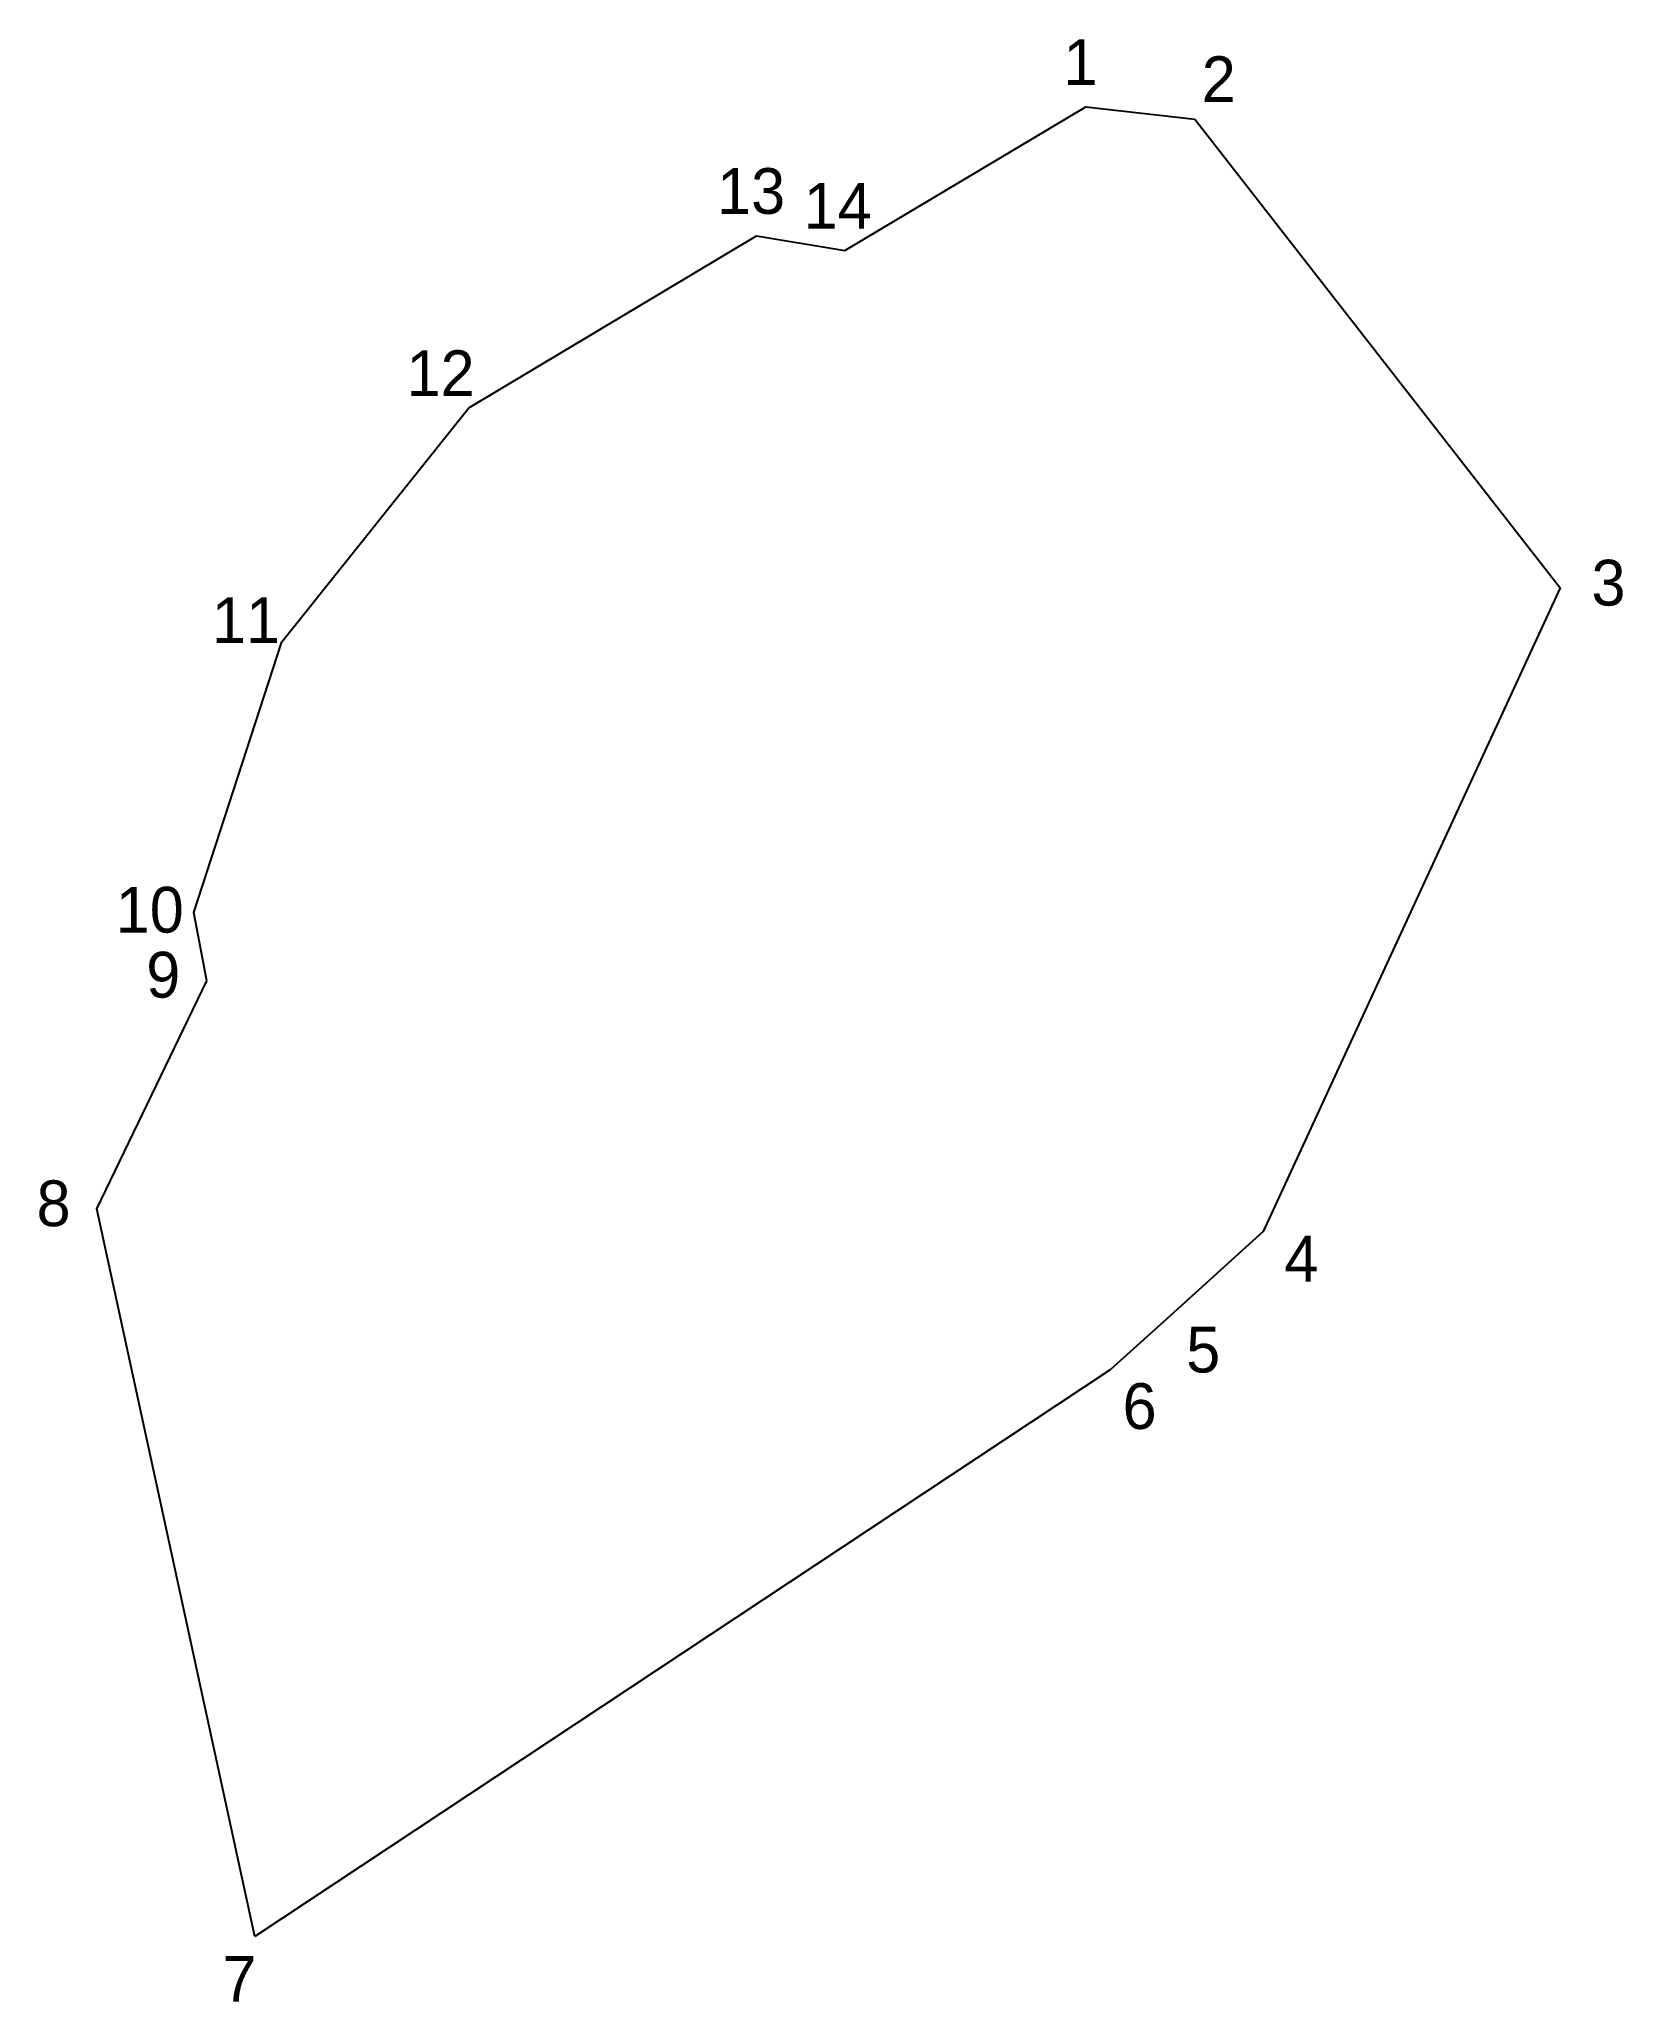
# Model space of a CAD drawing. Extents: x 552186 to 552322, y 1820920 to 1821089.
import ezdxf

# ---------------------------------------------------------------- set-up
doc = ezdxf.new("R2010")
doc.units = 0
doc.layers.add('CanhThua', color=7, linetype='Continuous')
doc.layers.add('SoHieuDinhThua', color=7, linetype='Continuous')

msp = doc.modelspace()

# ---------------------------------------------------------------- linework, layer by layer
at = {"layer": 'CanhThua'}
for p, q in [((552255.26, 1821070.7), (552276.06, 1821083.1)), ((552276.06, 1821083.1), (552285.47, 1821082.04)), ((552285.47, 1821082.04), (552316.97, 1821041.6)), ((552222.84, 1821057.15), (552247.65, 1821071.97)), ((552247.65, 1821071.97), (552255.26, 1821070.7)), ((552206.7, 1821036.95), (552222.84, 1821057.15)), ((552316.97, 1821041.6), (552291.37, 1820986.07)), ((552199.12, 1821013.59), (552206.7, 1821036.95)), ((552200.24, 1821007.72), (552199.12, 1821013.59)), ((552190.75, 1820988.05), (552200.24, 1821007.72)), ((552204.38, 1820925.27), (552190.75, 1820988.05)), ((552291.37, 1820986.07), (552283.34, 1820978.82)), ((552283.34, 1820978.82), (552278.16, 1820974.14)), ((552278.16, 1820974.14), (552204.38, 1820925.27))]:
    msp.add_line(p, q, dxfattribs=at)

# ---------------------------------------------------------------- texts
at = {"layer": 'SoHieuDinhThua'}
for s, height, p in [('1', 3.95, (552274.13, 1821084.99)), ('2', 3.95, (552286.06, 1821083.51)), ('13', 3.946, (552244.25, 1821073.87)), ('14', 3.946, (552251.72, 1821072.6)), ('12', 3.946, (552217.46, 1821058.15)), ('3', 3.95, (552319.68, 1821040.08)), ('11', 3.946, (552200.67, 1821036.85)), ('10', 3.946, (552192.37, 1821011.87)), ('9', 3.95, (552195, 1821006.26)), ('8', 3.95, (552185.54, 1820986.54)), ('4', 3.95, (552293.19, 1820981.76)), ('5', 3.95, (552284.72, 1820973.92)), ('6', 3.95, (552279.23, 1820969.05)), ('7', 3.95, (552201.57, 1820919.64))]:
    msp.add_text(s, height=height, dxfattribs=at).set_placement(p)

doc.saveas('drawing.dxf')
